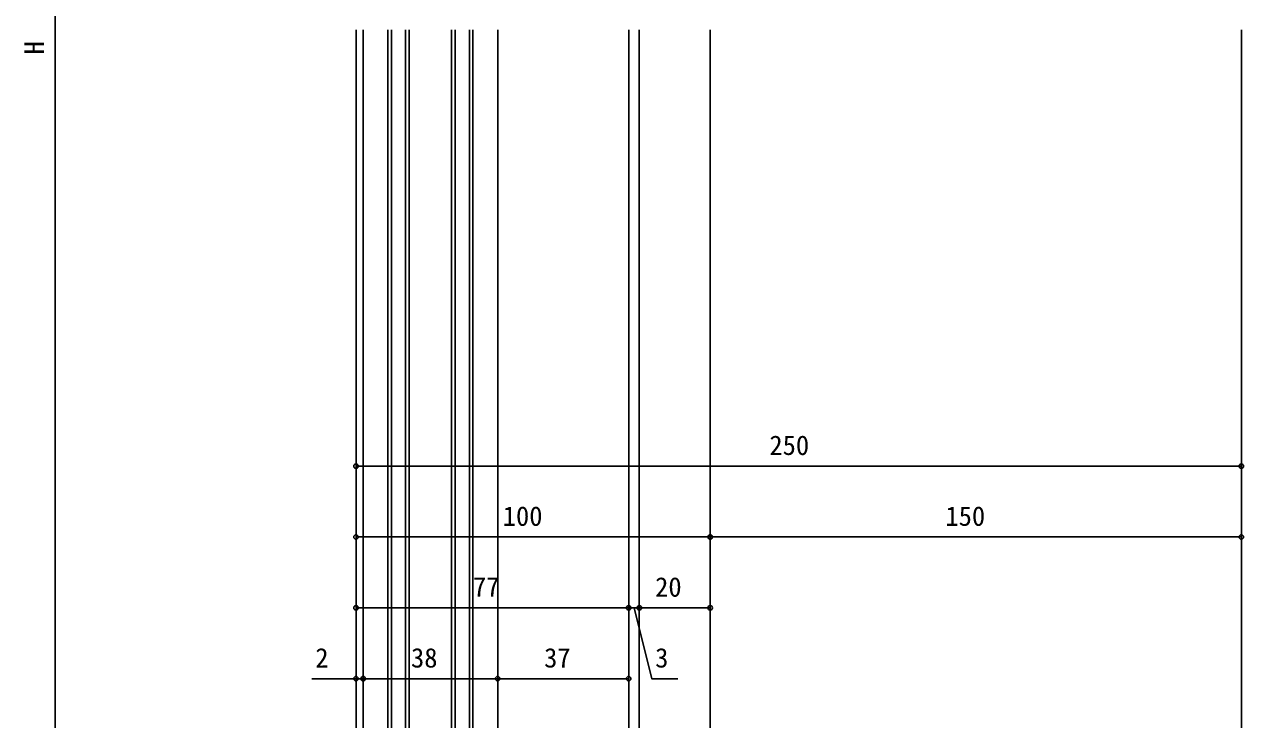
# Model space of a CAD drawing. Units: millimetres, scale not verified. Extents: x -960 to 961, y -419 to 416.
# Drawn here: x -603 to -258.8, y -222.4 to -26.2 of the extents above; entities that cross this region are included whole.
import ezdxf
from ezdxf.enums import TextEntityAlignment as Align

# ---------------------------------------------------------------- set-up
doc = ezdxf.new("R2010")
doc.units = ezdxf.units.MM
doc.header["$LTSCALE"] = 2
doc.layers.add('0-4_YKK_12', color=2, linetype='Continuous')
doc.layers.add('0-7_YKK_D', color=6, linetype='Continuous')
doc.styles.add('ＭＳ ゴシック', font='')
doc.styles.get('ＭＳ ゴシック').set_extended_font_data('MS Gothic')

msp = doc.modelspace()

# ---------------------------------------------------------------- linework, layer by layer
at = {"layer": '0-4_YKK_12'}
for p, q in [((-509.4, -27.7), (-509.4, -271.2)), ((-507.4, -27.7), (-507.4, -271.2)), ((-469.4, -27.7), (-469.4, -236.2)), ((-432.4, -27.7), (-432.4, -236.2)), ((-429.4, -27.7), (-429.4, -236.2)), ((-409.4, -231.2), (-409.4, -27.7)), ((-259.4, -255.9), (-259.4, -27.7))]:
    msp.add_line(p, q, dxfattribs=at)
for points in [[(-494.4, -27.7), (-494.4, -283.9), (-500.4, -283.9), (-500.4, -27.7)], [(-495.4, -27.7), (-495.4, -282.9), (-499.4, -282.9), (-499.4, -27.7)], [(-476.4, -27.7), (-476.4, -283.9), (-482.4, -283.9), (-482.4, -27.7)], [(-477.4, -27.7), (-477.4, -282.9), (-481.4, -282.9), (-481.4, -27.7)]]:
    msp.add_lwpolyline(points, dxfattribs=at)
at = {"layer": '0-7_YKK_D'}
for p, q in [((-594.4, 231.5), (-594.4, -293.9)), ((-509.4, -150.9), (-259.4, -150.9)), ((-509.4, -170.9), (-409.4, -170.9)), ((-409.4, -170.9), (-259.4, -170.9)), ((-509.4, -190.9), (-432.4, -190.9)), ((-432.4, -190.9), (-429.4, -190.9)), ((-429.4, -190.9), (-409.4, -190.9)), ((-509.4, -210.9), (-521.847, -210.9)), ((-507.4, -210.9), (-509.4, -210.9)), ((-507.4, -210.9), (-504.85, -210.9))]:
    msp.add_line(p, q, dxfattribs=at)
for points in [[(-430.9, -190.9), (-425.878, -210.9), (-418.532, -210.9)], [(-507.4, -210.9), (-469.4, -210.9), (-432.4, -210.9)]]:
    msp.add_lwpolyline(points, dxfattribs=at)
for centre in [(-509.4, -150.9), (-259.4, -150.9), (-509.4, -170.9), (-409.4, -170.9), (-409.4, -170.9), (-259.4, -170.9), (-509.4, -190.9), (-432.4, -190.9), (-432.4, -190.9), (-429.4, -190.9), (-429.4, -190.9), (-409.4, -190.9), (-509.4, -210.9), (-507.4, -210.9), (-507.4, -210.9), (-469.4, -210.9), (-469.4, -210.9), (-432.4, -210.9)]:
    msp.add_circle(centre, 0.637, dxfattribs=at)

# ---------------------------------------------------------------- texts
at = {"layer": '0-7_YKK_D', "style": 'ＭＳ ゴシック'}
msp.add_text('H', height=5.499, rotation=90, dxfattribs=at).set_placement((-595.9, -34.694), align=Align.BOTTOM_LEFT)
for s, p in [('250', (-392.667, -149.4)), ('100', (-467.965, -169.4)), ('150', (-342.965, -169.4)), ('77', (-476.376, -189.4)), ('20', (-424.94, -189.4)), ('2', (-520.901, -209.4)), ('38', (-493.876, -209.4)), ('37', (-456.291, -209.4)), ('3', (-424.932, -209.4))]:
    msp.add_text(s, height=5.499, dxfattribs=at).set_placement(p, align=Align.BOTTOM_LEFT)

doc.saveas('drawing.dxf')
